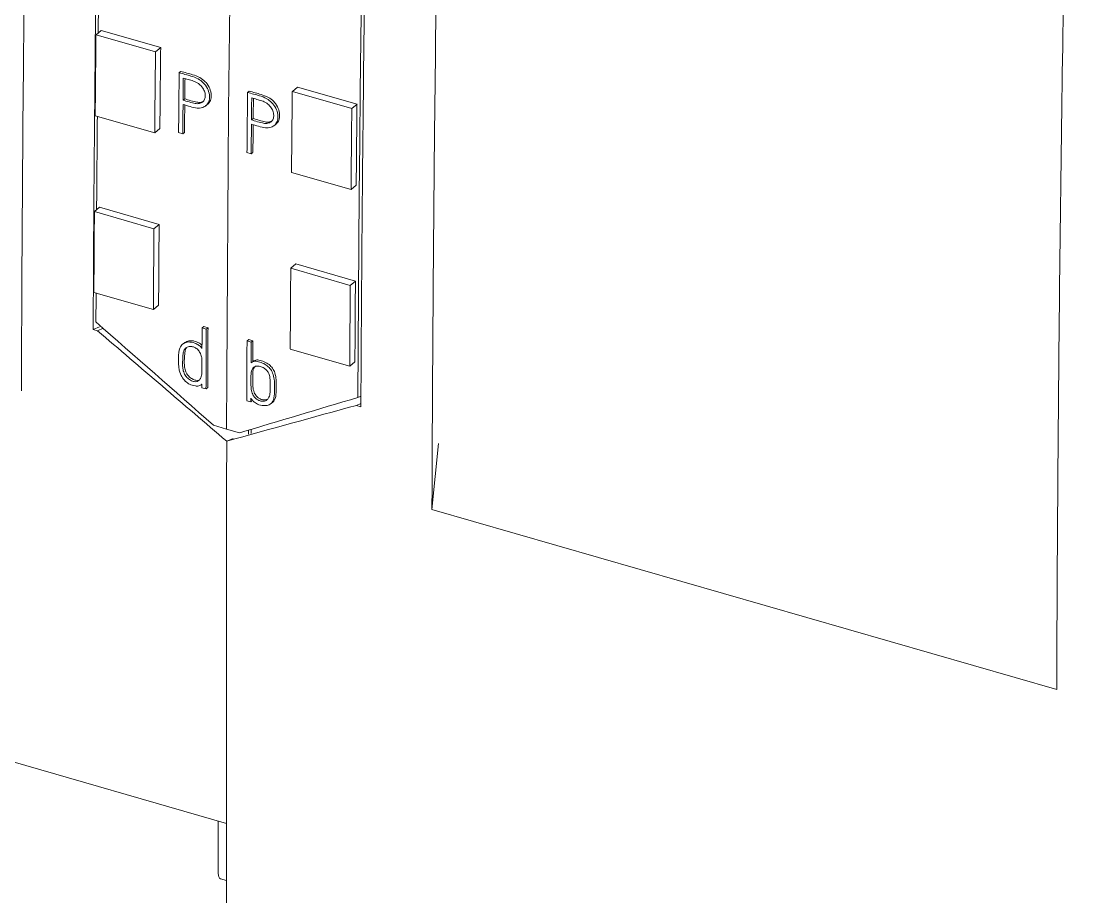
# Model space of a CAD drawing. Header units: inches. Extents: x 9220 to 92460, y -39241 to 4813.
# Drawn here: x 74669.62 to 74692.72, y -33823.59 to -33804.71 of the extents above; entities that cross this region are included whole.
import ezdxf

# ---------------------------------------------------------------- set-up
doc = ezdxf.new("R2010")
doc.units = ezdxf.units.IN
doc.header["$MEASUREMENT"] = 0

# ---------------------------------------------------------------- blocks, each defined once
blk = doc.blocks.new('A$C027ebf9d')
at = {"color": 0, "linetype": 'Continuous', "lineweight": 0}
for p, q in [((18.8868, -18.3531), (18.8927, -18.3482)), ((18.8927, -18.3482), (18.9609, -18.3679)), ((18.8868, -18.3531), (18.955, -18.3728)), ((18.955, -18.3728), (18.9609, -18.3679)), ((18.982, -18.3966), (18.984, -18.3951)), ((19.1118, -18.4181), (19.1177, -18.4132)), ((19.1859, -18.4328), (19.1177, -18.4132)), ((19.0605, -18.4192), (19.0624, -18.4177)), ((19.18, -18.4378), (19.1118, -18.4181)), ((18.9865, -18.4282), (18.9885, -18.4267)), ((19.0123, -18.4347), (19.0143, -18.4332)), ((19.18, -18.4378), (19.1859, -18.4328)), ((18.8859, -18.446), (18.9541, -18.4657)), ((19.065, -18.4508), (19.067, -18.4493)), ((18.96, -18.4607), (18.9541, -18.4657)), ((19.0907, -18.4574), (19.0927, -18.4559)), ((18.9814, -18.4654), (18.9862, -18.4668)), ((18.9862, -18.4668), (18.9882, -18.4653)), ((19.0646, -18.4895), (19.0666, -18.488)), ((19.0598, -18.4881), (19.0646, -18.4895)), ((19.1791, -18.5306), (19.1109, -18.511)), ((19.185, -18.5257), (19.1791, -18.5306)), ((18.885, -18.5559), (18.8909, -18.5509)), ((18.885, -18.5559), (18.9532, -18.5756)), ((18.8909, -18.5509), (18.9591, -18.5706)), ((18.9532, -18.5756), (18.9591, -18.5706)), ((19.11, -18.6209), (19.1159, -18.6159)), ((19.1782, -18.6405), (19.11, -18.6209)), ((19.1841, -18.6356), (19.1159, -18.6159)), ((19.1782, -18.6405), (19.1841, -18.6356)), ((18.8844, -18.6485), (18.9526, -18.6682)), ((18.9585, -18.6632), (18.9526, -18.6682)), ((18.8835, -18.691), (18.8908, -18.6879)), ((18.8835, -18.691), (18.8886, -18.6925)), ((18.8886, -18.6925), (18.895, -18.6897)), ((19.0084, -18.6893), (19.0103, -18.6878)), ((19.0132, -18.6907), (19.0084, -18.6893)), ((19.0103, -18.6878), (19.0152, -18.6892)), ((19.0132, -18.6907), (19.0152, -18.6892)), ((18.9865, -18.7076), (18.9885, -18.7061)), ((19.0599, -18.7042), (19.0619, -18.7027)), ((19.0599, -18.7042), (19.0646, -18.7055)), ((19.0666, -18.704), (19.0619, -18.7027)), ((19.0646, -18.7055), (19.0666, -18.704)), ((19.1776, -18.7331), (19.1094, -18.7135)), ((19.0647, -18.7292), (19.0667, -18.7277)), ((19.1835, -18.7281), (19.1776, -18.7331)), ((19.0073, -18.7543), (19.008, -18.7538)), ((19.008, -18.7578), (19.0129, -18.7592)), ((19.0129, -18.7592), (19.0148, -18.7577)), ((19.0643, -18.774), (19.0596, -18.7727)), ((19.0643, -18.774), (19.0663, -18.7725)), ((19.0869, -18.7764), (19.0889, -18.7749)), ((19.1904, -18.7759), (19.1852, -18.7781)), ((19.1852, -18.7781), (19.1903, -18.7796)), ((19.0364, -18.8052), (19.0214, -18.8009)), ((19.0514, -18.8095), (19.0364, -18.8052)), ((19.0366, -18.8191), (19.0439, -18.816)), ((19.0439, -18.816), (19.0366, -18.8191)), ((19.2794, -18.8219), (19.2718, -18.8973)), ((19.9878, -19.1039), (19.2718, -18.8973)), ((18.7021, -19.161), (19.0362, -19.2575)), ((19.0269, -19.2548), (19.0269, -19.3146)), ((19.0295, -19.3209), (19.0362, -19.3228))]:
    blk.add_line(p, q, dxfattribs=at)
for centre, major_axis, ratio, start_param, end_param in [((38.721, -1.9713), (-10.9193, -37.8255), 0.433013, -1.102762, -0.989056), ((38.721, -1.9713), (-10.9193, -37.8255), 0.433013, -1.102762, -0.989056), ((38.8711, -2.0146), (-10.9193, -37.8255), 0.433013, -1.100465, -0.991379), ((38.6426, -1.9487), (-10.9193, -37.8255), 0.433013, -1.001145, -0.998444), ((38.6667, -1.9558), (-10.9208, -37.8292), 0.43303, -1.000555, -0.998553), ((38.6715, -1.957), (-10.9197, -37.8254), 0.43303, -1.000343, -0.999667), ((38.7451, -1.9785), (-10.9208, -37.8292), 0.43303, -1.000555, -0.998553), ((38.7499, -1.9796), (-10.9197, -37.8254), 0.43303, -1.000343, -0.999667), ((38.6715, -1.957), (-10.9197, -37.8254), 0.43303, -0.999466, -0.998543), ((38.8676, -2.0136), (-10.9193, -37.8255), 0.433013, -1.001145, -0.998444), ((38.7499, -1.9796), (-10.9197, -37.8254), 0.43303, -0.999466, -0.998543), ((38.6426, -1.9487), (-10.9193, -37.8255), 0.433013, -0.995244, -0.992544), ((38.8676, -2.0136), (-10.9193, -37.8255), 0.433013, -0.995244, -0.992544), ((38.6952, -1.9641), (-10.9208, -37.8292), 0.43303, -0.992268, -0.991577), ((38.7, -1.9653), (-10.9197, -37.8254), 0.43303, -0.992257, -0.990257), ((38.7515, -1.9803), (-10.9208, -37.8292), 0.43303, -0.992268, -0.991574), ((38.6952, -1.9641), (-10.9208, -37.8292), 0.43303, -0.990388, -0.990268), ((38.7515, -1.9803), (-10.9208, -37.8292), 0.43303, -0.990388, -0.990268), ((19.4124, -17.0147), (-0.5147, -1.783), 0.433013, 0.34235, 0.346428), ((38.7461, -1.946), (-10.9193, -37.8255), 0.433013, -0.988276, -0.988141), ((19.0328, -19.3095), (-0.0033, -0.0113), 0.433013, -0.982794, 0)]:
    blk.add_ellipse(centre, major_axis=major_axis, ratio=ratio, start_param=start_param, end_param=end_param, dxfattribs=at)
at = {"color": 0, "linetype": 'Continuous', "lineweight": 0, "extrusion": (0, 0, -1)}
for centre, major_axis, ratio, start_param, end_param in [((38.571, -1.928), (10.9193, 37.8255), 0.433013, -2.14056, -2.137438), ((38.5744, -1.929), (10.9226, 37.8369), 0.433013, -2.143148, -2.140448), ((38.6426, -1.9487), (10.9226, 37.8369), 0.433013, -2.143148, -2.140448), ((38.6715, -1.9572), (10.9208, 37.8292), 0.43303, -2.141915, -2.141179), ((38.7499, -1.9798), (10.9208, 37.8292), 0.43303, -2.141915, -2.141179), ((38.7994, -1.9939), (10.9226, 37.8369), 0.433013, -2.143148, -2.140448), ((38.6715, -1.9572), (10.9208, 37.8292), 0.43303, -2.14304, -2.142057), ((38.8676, -2.0136), (10.9226, 37.8369), 0.433013, -2.143148, -2.140448), ((38.571, -1.928), (10.9193, 37.8255), 0.433013, -2.146462, -2.143342), ((38.7499, -1.9798), (10.9208, 37.8292), 0.43303, -2.14304, -2.142057), ((38.5744, -1.929), (10.9226, 37.8369), 0.433013, -2.149049, -2.146349), ((38.6426, -1.9487), (10.9226, 37.8369), 0.433013, -2.149049, -2.146349), ((38.7994, -1.9939), (10.9226, 37.8369), 0.433013, -2.149049, -2.146349), ((38.8676, -2.0136), (10.9226, 37.8369), 0.433013, -2.149049, -2.146349), ((38.571, -1.928), (10.9193, 37.8255), 0.433013, -2.150214, -2.149245), ((82.5123, 26.5937), (-127.9816, 94.3194), 0.472301, -1.418263, -1.417026), ((38.7, -1.9655), (10.9208, 37.8292), 0.43303, -2.151324, -2.149324), ((38.7467, -1.9789), (10.9208, 37.8292), 0.43303, -2.151324, -2.149324), ((38.7515, -1.9801), (10.9197, 37.8254), 0.43303, -2.15003, -2.149335), ((110.8426, 18.4155), (-151.2055, -49.1156), 0.056615, -0.901291, -0.900055), ((38.7495, -1.947), (10.9193, 37.8255), 0.433013, -2.153395, -2.153258)]:
    blk.add_ellipse(centre, major_axis=major_axis, ratio=ratio, start_param=start_param, end_param=end_param, dxfattribs=at)
at = {"color": 0, "linetype": 'Continuous', "lineweight": 0}
for points, knots in [([(18.8835, -18.691), (18.884, -18.5766), (18.8861, -18.3032), (18.8924, -17.8668), (18.9044, -17.3284), (18.92, -16.8275), (18.9396, -16.3261), (18.9632, -15.809), (18.9908, -15.3019), (19.0123, -14.9571), (19.0194, -14.8471)], [0.1285183, 0.1285183, 0.1285183, 0.1285183, 0.1989102, 0.2963502, 0.3949059, 0.525445, 0.5979674, 0.6950356, 0.8333844, 0.8979673, 0.8979673, 0.8979673, 0.8979673]), ([(18.9305, -14.9341), (18.9259, -15.0071), (18.907, -15.3149), (18.8814, -15.7854), (18.8578, -16.3024), (18.8382, -16.8039), (18.8225, -17.3048), (18.8106, -17.8432), (18.8042, -18.2837), (18.8019, -18.5885), (18.8014, -18.7342), (18.8013, -18.7614)], [0.1237088, 0.1237088, 0.1237088, 0.1237088, 0.1666156, 0.3049644, 0.4020326, 0.474555, 0.6050941, 0.7036498, 0.8010898, 0.8739842, 0.8907937, 0.8907937, 0.8907937, 0.8907937]), ([(19.3262, -14.9357), (19.3191, -15.0456), (19.2977, -15.3905), (19.2701, -15.8976), (19.2465, -16.4146), (19.2269, -16.9161), (19.2112, -17.417), (19.1993, -17.9554), (19.193, -18.3918), (19.1909, -18.6652), (19.1903, -18.7796)], [0.1020327, 0.1020327, 0.1020327, 0.1020327, 0.1666156, 0.3049644, 0.4020326, 0.474555, 0.6050941, 0.7036498, 0.8010898, 0.8714817, 0.8714817, 0.8714817, 0.8714817]), ([(19.401, -15.07), (19.3964, -15.1429), (19.3775, -15.4507), (19.3519, -15.9212), (19.3283, -16.4383), (19.3087, -16.9397), (19.2931, -17.4407), (19.2811, -17.979), (19.2748, -18.4195), (19.2725, -18.7243), (19.2719, -18.87), (19.2718, -18.8973)], [0.1237088, 0.1237088, 0.1237088, 0.1237088, 0.1666156, 0.3049644, 0.4020326, 0.474555, 0.6050941, 0.7036498, 0.8010898, 0.8739842, 0.8907937, 0.8907937, 0.8907937, 0.8907937]), ([(20.117, -15.2767), (20.1124, -15.3496), (20.0935, -15.6574), (20.0679, -16.1279), (20.0443, -16.645), (20.0247, -17.1464), (20.0091, -17.6473), (19.9971, -18.1857), (19.9908, -18.6262), (19.9885, -18.931), (19.9879, -19.0767), (19.9878, -19.1039)], [0.1237088, 0.1237088, 0.1237088, 0.1237088, 0.1666156, 0.3049644, 0.4020326, 0.474555, 0.6050941, 0.7036498, 0.8010898, 0.8739842, 0.8907937, 0.8907937, 0.8907937, 0.8907937]), ([(18.9865, -18.433), (18.9919, -18.4346), (18.9974, -18.4367), (19.0041, -18.4373), (19.0065, -18.4374), (19.0108, -18.4358), (19.0124, -18.4349), (19.0151, -18.432), (19.0159, -18.4302), (19.0169, -18.4265), (19.017, -18.4241), (19.0163, -18.4195), (19.0156, -18.417), (19.013, -18.412), (19.0114, -18.4099), (19.008, -18.4064), (19.0059, -18.4049), (19.0012, -18.4023), (18.9983, -18.4013), (18.9934, -18.3998), (18.9917, -18.3994), (18.9865, -18.3979), (18.9843, -18.3973), (18.982, -18.3966)], [-0.2091368, -0.2091368, -0.2091368, -0.2091368, -0.1691149, -0.1691149, -0.1579567, -0.1579567, -0.15059, -0.15059, -0.1416411, -0.1416411, -0.129093, -0.129093, -0.115479, -0.115479, -0.1000622, -0.1000622, -0.0776255, -0.0776255, -0.0458188, -0.0458188, -0.0198778, -0.0198778, 0, 0, 0, 0]), ([(18.984, -18.3951), (18.9862, -18.3958), (18.9885, -18.3964), (18.9937, -18.3979), (18.9953, -18.3983), (19.0002, -18.3997), (19.0031, -18.4008), (19.0079, -18.4034), (19.0099, -18.4049), (19.0131, -18.4082), (19.0149, -18.4103), (19.0175, -18.4155), (19.0183, -18.4179), (19.0189, -18.4226), (19.0189, -18.4249), (19.0179, -18.4287), (19.0171, -18.4305), (19.0152, -18.4325), (19.0147, -18.4329), (19.0143, -18.4332)], [0, 0, 0, 0, 0.0197737, 0.0197737, 0.0457259, 0.0457259, 0.0778638, 0.0778638, 0.100882, 0.100882, 0.1147639, 0.1147639, 0.126238, 0.126238, 0.1368764, 0.1368764, 0.1444672, 0.1444672, 0.1465296, 0.1465296, 0.1465296, 0.1465296]), ([(18.9868, -18.4029), (18.9887, -18.4034), (18.9903, -18.4039), (18.9946, -18.4051), (18.9965, -18.4055), (19.0002, -18.4068), (19.0021, -18.4077), (19.0056, -18.4101), (19.007, -18.4115), (19.0096, -18.4147), (19.0104, -18.4163), (19.0116, -18.4194), (19.012, -18.4211), (19.012, -18.4241), (19.0119, -18.4257), (19.0107, -18.4284), (19.0099, -18.4295), (19.0078, -18.4312), (19.0066, -18.4317), (19.0035, -18.4323), (19.0017, -18.4322), (18.9971, -18.4314), (18.9902, -18.4292), (18.9865, -18.4282)], [-0.1352378, -0.1352378, -0.1352378, -0.1352378, -0.1213096, -0.1213096, -0.1094689, -0.1094689, -0.0986169, -0.0986169, -0.0900634, -0.0900634, -0.080449, -0.080449, -0.0692821, -0.0692821, -0.0603413, -0.0603413, -0.0530148, -0.0530148, -0.0449227, -0.0449227, -0.0321932, -0.0321932, 0, 0, 0, 0]), ([(19.0649, -18.4557), (19.0703, -18.4572), (19.0758, -18.4593), (19.0826, -18.4599), (19.085, -18.46), (19.0893, -18.4585), (19.0908, -18.4575), (19.0935, -18.4547), (19.0943, -18.4528), (19.0953, -18.4491), (19.0954, -18.4468), (19.0948, -18.4421), (19.094, -18.4396), (19.0914, -18.4346), (19.0898, -18.4326), (19.0864, -18.429), (19.0844, -18.4276), (19.0796, -18.4249), (19.0767, -18.4239), (19.0718, -18.4224), (19.0702, -18.422), (19.065, -18.4206), (19.0627, -18.4199), (19.0605, -18.4192)], [-0.2091368, -0.2091368, -0.2091368, -0.2091368, -0.1691149, -0.1691149, -0.1579567, -0.1579567, -0.15059, -0.15059, -0.1416411, -0.1416411, -0.129093, -0.129093, -0.115479, -0.115479, -0.1000622, -0.1000622, -0.0776255, -0.0776255, -0.0458188, -0.0458188, -0.0198778, -0.0198778, 0, 0, 0, 0]), ([(19.0624, -18.4177), (19.0647, -18.4184), (19.0669, -18.4191), (19.0721, -18.4205), (19.0737, -18.4209), (19.0786, -18.4224), (19.0815, -18.4234), (19.0863, -18.4261), (19.0884, -18.4275), (19.0916, -18.4308), (19.0933, -18.4329), (19.0959, -18.4381), (19.0967, -18.4406), (19.0974, -18.4452), (19.0973, -18.4476), (19.0963, -18.4513), (19.0955, -18.4531), (19.0936, -18.4551), (19.0932, -18.4555), (19.0927, -18.4559)], [0, 0, 0, 0, 0.0197737, 0.0197737, 0.0457259, 0.0457259, 0.0778638, 0.0778638, 0.100882, 0.100882, 0.1147639, 0.1147639, 0.126238, 0.126238, 0.1368764, 0.1368764, 0.1444672, 0.1444672, 0.1465296, 0.1465296, 0.1465296, 0.1465296]), ([(19.0652, -18.4255), (19.0672, -18.426), (19.0687, -18.4266), (19.073, -18.4277), (19.0749, -18.4282), (19.0786, -18.4294), (19.0805, -18.4303), (19.084, -18.4328), (19.0854, -18.4341), (19.088, -18.4373), (19.0888, -18.4389), (19.09, -18.442), (19.0904, -18.4438), (19.0905, -18.4468), (19.0903, -18.4483), (19.0892, -18.4511), (19.0884, -18.4521), (19.0863, -18.4538), (19.085, -18.4543), (19.0819, -18.455), (19.0801, -18.4548), (19.0755, -18.454), (19.0686, -18.4519), (19.065, -18.4508)], [-0.1352378, -0.1352378, -0.1352378, -0.1352378, -0.1213096, -0.1213096, -0.1094689, -0.1094689, -0.0986169, -0.0986169, -0.0900634, -0.0900634, -0.080449, -0.080449, -0.0692821, -0.0692821, -0.0603413, -0.0603413, -0.0530148, -0.0530148, -0.0449227, -0.0449227, -0.0321932, -0.0321932, 0, 0, 0, 0]), ([(18.9885, -18.4267), (18.9921, -18.4277), (18.9989, -18.4299), (19.0036, -18.4307), (19.0054, -18.4308), (19.008, -18.4303), (19.0089, -18.43), (19.0097, -18.4296)], [0, 0, 0, 0, 0.03179182, 0.03179182, 0.04523403, 0.04523403, 0.05097894, 0.05097894, 0.05097894, 0.05097894]), ([(19.067, -18.4493), (19.0706, -18.4503), (19.0774, -18.4525), (19.082, -18.4533), (19.0838, -18.4535), (19.0865, -18.4529), (19.0873, -18.4527), (19.0881, -18.4522)], [0, 0, 0, 0, 0.03179182, 0.03179182, 0.04523403, 0.04523403, 0.05097894, 0.05097894, 0.05097894, 0.05097894]), ([(19.0082, -18.713), (19.0074, -18.7117), (19.0063, -18.7105), (19.0042, -18.7087), (19.003, -18.708), (18.9997, -18.7065), (18.9972, -18.7056), (18.9922, -18.7053), (18.9903, -18.7056), (18.9866, -18.7073), (18.9852, -18.7086), (18.9831, -18.7114), (18.9825, -18.7132), (18.9816, -18.7185), (18.9812, -18.7222), (18.9812, -18.7278), (18.9811, -18.7326), (18.9831, -18.7411), (18.9842, -18.7435), (18.9863, -18.7474), (18.9878, -18.749), (18.9909, -18.752), (18.9926, -18.7531), (18.9956, -18.7545), (18.9978, -18.7555), (19.0017, -18.7559), (19.0033, -18.7561), (19.0059, -18.7553), (19.007, -18.7547), (19.008, -18.7537)], [-0.4676721, -0.4676721, -0.4676721, -0.4676721, -0.4336557, -0.4336557, -0.4053386, -0.4053386, -0.3793418, -0.3793418, -0.3624216, -0.3624216, -0.3412281, -0.3412281, -0.3078443, -0.3078443, -0.2398661, -0.2398661, -0.2071313, -0.2071313, -0.18345, -0.18345, -0.1464676, -0.1464676, -0.0912967, -0.0912967, -0.0340914, -0.0340914, -0.0146885, -0.0146885, 0, 0, 0, 0]), ([(18.9885, -18.7061), (18.9891, -18.7056), (18.9899, -18.7052), (18.9923, -18.7042), (18.994, -18.7038), (18.9993, -18.7041), (19.0017, -18.7051), (19.0048, -18.7065), (19.0061, -18.7071), (19.0076, -18.7084), (19.0079, -18.7087), (19.0083, -18.7091)], [0.34553267, 0.34553267, 0.34553267, 0.34553267, 0.35379269, 0.35379269, 0.36727734, 0.36727734, 0.3852058, 0.3852058, 0.39871529, 0.39871529, 0.40279041, 0.40279041, 0.40279041, 0.40279041]), ([(19.0064, -18.7186), (19.0073, -18.7207), (19.0077, -18.7224), (19.0083, -18.7258), (19.0081, -18.728), (19.0081, -18.7377), (19.0081, -18.7394), (19.008, -18.7424), (19.0078, -18.7444), (19.0065, -18.7473), (19.006, -18.7483), (19.0044, -18.75), (19.0035, -18.7504), (19.0015, -18.751), (19.0003, -18.751), (18.998, -18.7506), (18.9965, -18.7501), (18.9936, -18.7484), (18.9922, -18.7473), (18.9903, -18.7453), (18.9892, -18.7441), (18.9883, -18.7424), (18.9875, -18.7408), (18.9869, -18.7389), (18.9862, -18.7354), (18.986, -18.7337), (18.9859, -18.7275), (18.9862, -18.7233), (18.9867, -18.7183), (18.9869, -18.7169), (18.9876, -18.7148), (18.9881, -18.7137), (18.9897, -18.7121), (18.9907, -18.7113), (18.994, -18.7104), (18.9956, -18.7105), (18.9979, -18.7108), (18.999, -18.7112), (19.0011, -18.7123), (19.0023, -18.7131), (19.0044, -18.7153), (19.0053, -18.7166), (19.0062, -18.7182), (19.0063, -18.7184), (19.0064, -18.7186)], [-0.2396848, -0.2396848, -0.2396848, -0.2396848, -0.2169978, -0.2169978, -0.1564628, -0.1564628, -0.1287683, -0.1287683, -0.1013954, -0.1013954, -0.0901411, -0.0901411, -0.0787118, -0.0787118, -0.0627486, -0.0627486, -0.039933, -0.039933, -0.0150867, -0.0150867, 0, 0, 0, 0.0143505, 0.0143505, 0.0243513, 0.0243513, 0.0407333, 0.0407333, 0.0574916, 0.0574916, 0.0741159, 0.0741159, 0.083332, 0.083332, 0.0918194, 0.0918194, 0.1036182, 0.1036182, 0.1175705, 0.1175705, 0.1329759, 0.1329759, 0.1351864, 0.1351864, 0.1351864, 0.1351864]), ([(18.9909, -18.7114), (18.99, -18.7124), (18.9895, -18.7134), (18.9889, -18.7155), (18.9886, -18.7169), (18.9882, -18.7219), (18.9879, -18.7262), (18.988, -18.7323), (18.9882, -18.734), (18.9889, -18.7375), (18.9895, -18.7394), (18.9904, -18.741), (18.9911, -18.7424), (18.992, -18.7436), (18.9943, -18.7459), (18.9957, -18.747), (18.9986, -18.7486), (19, -18.7491), (19.0023, -18.7495), (19.0035, -18.7495), (19.0049, -18.7491), (19.0052, -18.749), (19.0055, -18.7488)], [0.1938338, 0.1938338, 0.1938338, 0.1938338, 0.2026752, 0.2026752, 0.2146426, 0.2146426, 0.2293499, 0.2293499, 0.2391518, 0.2391518, 0.2537224, 0.2537224, 0.2537224, 0.2658921, 0.2658921, 0.2806206, 0.2806206, 0.2948244, 0.2948244, 0.3048575, 0.3048575, 0.3070875, 0.3070875, 0.3070875, 0.3070875]), ([(19.0703, -18.7331), (19.0709, -18.733), (19.0716, -18.7329), (19.074, -18.7331), (19.0757, -18.7335), (19.0789, -18.735), (19.0802, -18.7359), (19.0821, -18.7375), (19.0829, -18.7384), (19.084, -18.74), (19.0847, -18.7412), (19.0862, -18.7456), (19.0863, -18.7483), (19.0864, -18.7524), (19.0867, -18.7592), (19.0861, -18.7648), (19.0857, -18.7669), (19.0844, -18.7699), (19.0838, -18.7708), (19.0825, -18.772), (19.0815, -18.7727), (19.08, -18.7731), (19.0789, -18.7733), (19.0777, -18.7734), (19.0755, -18.7731), (19.0743, -18.7728), (19.0718, -18.7717), (19.0708, -18.771), (19.0692, -18.7697), (19.0683, -18.7686), (19.0669, -18.7664), (19.066, -18.7647), (19.0635, -18.7563), (19.0644, -18.7463), (19.0644, -18.742), (19.0646, -18.7403), (19.0653, -18.7374), (19.0659, -18.7363), (19.0674, -18.7345), (19.0682, -18.7339), (19.0695, -18.7334), (19.0699, -18.7332), (19.0703, -18.7331)], [-0.612458, -0.612458, -0.612458, -0.612458, -0.572195, -0.572195, -0.496496, -0.496496, -0.416499, -0.416499, -0.340182, -0.340182, -0.275162, -0.275162, -0.165393, -0.165393, -0.071581, -0.071581, -0.035952, -0.035952, -0.014603, -0.014603, 0, 0, 0, 0.011293, 0.011293, 0.025041, 0.025041, 0.043625, 0.043625, 0.082293, 0.082293, 0.121482, 0.121482, 0.231707, 0.231707, 0.325082, 0.325082, 0.407201, 0.407201, 0.484673, 0.484673, 0.512454, 0.512454, 0.512454, 0.512454]), ([(19.0645, -18.7293), (19.0651, -18.7288), (19.0658, -18.7284), (19.0674, -18.7277), (19.0682, -18.7275), (19.0707, -18.7274), (19.0725, -18.7278), (19.0767, -18.7291), (19.0787, -18.7299), (19.0822, -18.732), (19.0839, -18.7333), (19.0865, -18.7361), (19.0876, -18.7377), (19.0894, -18.7414), (19.0902, -18.7437), (19.0911, -18.7485), (19.0913, -18.7509), (19.0913, -18.7633), (19.0912, -18.7667), (19.0905, -18.7707), (19.09, -18.7727), (19.088, -18.7755), (19.087, -18.7766), (19.0837, -18.7781), (19.0821, -18.7784), (19.0785, -18.7784), (19.0759, -18.7781), (19.0713, -18.7765), (19.0697, -18.7755), (19.0676, -18.7739), (19.0669, -18.7732), (19.0655, -18.7717), (19.0648, -18.7708), (19.0643, -18.7699)], [-0.5379375, -0.5379375, -0.5379375, -0.5379375, -0.5015005, -0.5015005, -0.4668925, -0.4668925, -0.4004989, -0.4004989, -0.324621, -0.324621, -0.2585915, -0.2585915, -0.1978955, -0.1978955, -0.1421677, -0.1421677, -0.1027769, -0.1027769, -0.0733806, -0.0733806, -0.0579361, -0.0579361, -0.0491573, -0.0491573, -0.0406136, -0.0406136, -0.027805, -0.027805, -0.0159194, -0.0159194, -0.0079984, -0.0079984, 0, 0, 0, 0]), ([(19.0889, -18.7749), (19.0897, -18.7744), (19.0902, -18.7737), (19.0919, -18.7713), (19.0925, -18.7693), (19.0932, -18.7653), (19.0933, -18.7619), (19.0933, -18.7493), (19.093, -18.7469), (19.0922, -18.7418), (19.0913, -18.7396), (19.0896, -18.7362), (19.0885, -18.7346), (19.0859, -18.7319), (19.0843, -18.7306), (19.0807, -18.7284), (19.0787, -18.7276), (19.0744, -18.7263), (19.0726, -18.7259), (19.0704, -18.726), (19.0695, -18.7262), (19.0679, -18.7268), (19.0673, -18.7272), (19.0667, -18.7277)], [0.0534499, 0.0534499, 0.0534499, 0.0534499, 0.0592497, 0.0592497, 0.0757864, 0.0757864, 0.1068902, 0.1068902, 0.1498179, 0.1498179, 0.2251768, 0.2251768, 0.3298622, 0.3298622, 0.4459357, 0.4459357, 0.5789781, 0.5789781, 0.7057452, 0.7057452, 0.7595885, 0.7595885, 0.8007419, 0.8007419, 0.8007419, 0.8007419]), ([(19.0689, -18.7337), (19.0686, -18.734), (19.0683, -18.7344), (19.0671, -18.7363), (19.0668, -18.7379), (19.0664, -18.7405), (19.0664, -18.7423), (19.0664, -18.753), (19.0661, -18.7572), (19.0681, -18.7636), (19.069, -18.7652), (19.0706, -18.7674), (19.0715, -18.7684), (19.0736, -18.7701), (19.0746, -18.7706), (19.0766, -18.7714), (19.0778, -18.7717), (19.0802, -18.7719), (19.0813, -18.7718), (19.0823, -18.7715), (19.0827, -18.7714), (19.0831, -18.7712), (19.0835, -18.7711)], [0.29217107, 0.29217107, 0.29217107, 0.29217107, 0.29358622, 0.29358622, 0.29793415, 0.29793415, 0.3055896, 0.3055896, 0.323648, 0.323648, 0.33210491, 0.33210491, 0.33969834, 0.33969834, 0.34720794, 0.34720794, 0.35797147, 0.35797147, 0.3683418, 0.3683418, 0.3683418, 0.3726788, 0.3726788, 0.3726788, 0.3726788]), ([(19.0366, -18.8191), (19.0364, -18.8707), (19.0362, -18.9817), (19.0363, -19.1617), (19.0362, -19.2905), (19.0362, -19.3598)], [0.8886906, 0.8886906, 0.8886906, 0.8886906, 0.920473, 0.9571686, 1, 1, 1, 1]), ([(19.0366, -18.8191), (19.0364, -18.8707), (19.0362, -18.9817), (19.0362, -19.1277), (19.0362, -19.2223), (19.0362, -19.2575)], [0.88869063, 0.88869063, 0.88869063, 0.88869063, 0.92047301, 0.9571686, 0.97893334, 0.97893334, 0.97893334, 0.97893334])]:
    blk.add_open_spline(points, degree=3, knots=knots, dxfattribs=at)
for points in [[(18.8867, -18.6824), (18.9315, -18.7219), (18.9766, -18.7614), (19.0214, -18.8009)], [(19.0514, -18.8095), (19.0965, -18.7961), (19.1417, -18.7825), (19.1867, -18.769)]]:
    blk.add_open_spline(points, degree=3, dxfattribs=at)

msp = doc.modelspace()

# ---------------------------------------------------------------- block references
at = {"xscale": 18.8131500959034, "yscale": 18.8131500959034, "zscale": 18.8131500959034}
msp.add_blockref('A$C027ebf9d', (74315.912, -33459.72), dxfattribs=at)

doc.saveas('drawing.dxf')
